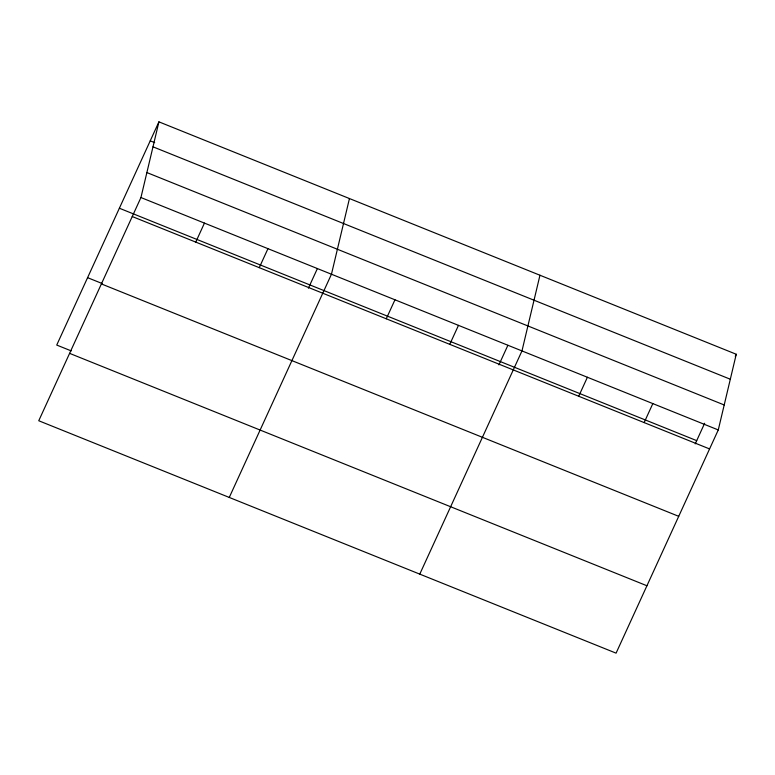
<?xml version="1.0" encoding="UTF-8"?>
<svg xmlns="http://www.w3.org/2000/svg" width="775" height="775" viewBox="0 0 775 775"><rect width="100%" height="100%" fill="white"/><g stroke="black" fill="none" stroke-linecap="round" stroke-linejoin="round"><path stroke-width="1.16" d="M140.943 197.538L158.923 121.849L736.25 354.252L718.27 429.941L616.077 653.151L38.75 420.748L140.943 197.538L718.27 429.941M349.448 198.545L331.458 274.234L229.264 497.443M539.962 275.232L521.972 350.92L419.779 574.13M158.923 121.849L56.73 345.059L71.222 350.891M195.755 242.1L204.445 223.103M259.257 267.656L267.956 248.668M308.402 288.184L317.363 268.625M386.27 318.787L394.969 299.799M449.771 344.352L458.471 325.355M498.916 364.87L507.877 345.311M578.712 396.257L587.402 377.26M644.141 422.598L652.831 403.601M695.214 443.891L704.659 423.247M735.281 356.364L736.25 354.252M150.234 140.847L154.69 142.639M152.995 146.824L730.312 379.227M146.882 172.563L724.199 404.967M119.379 208.233L696.696 440.636M132.244 216.535L709.571 448.928M87.585 277.673L102.077 283.495M101.389 283.921L678.716 516.324M69.605 353.361L646.922 585.755"/></g></svg>
